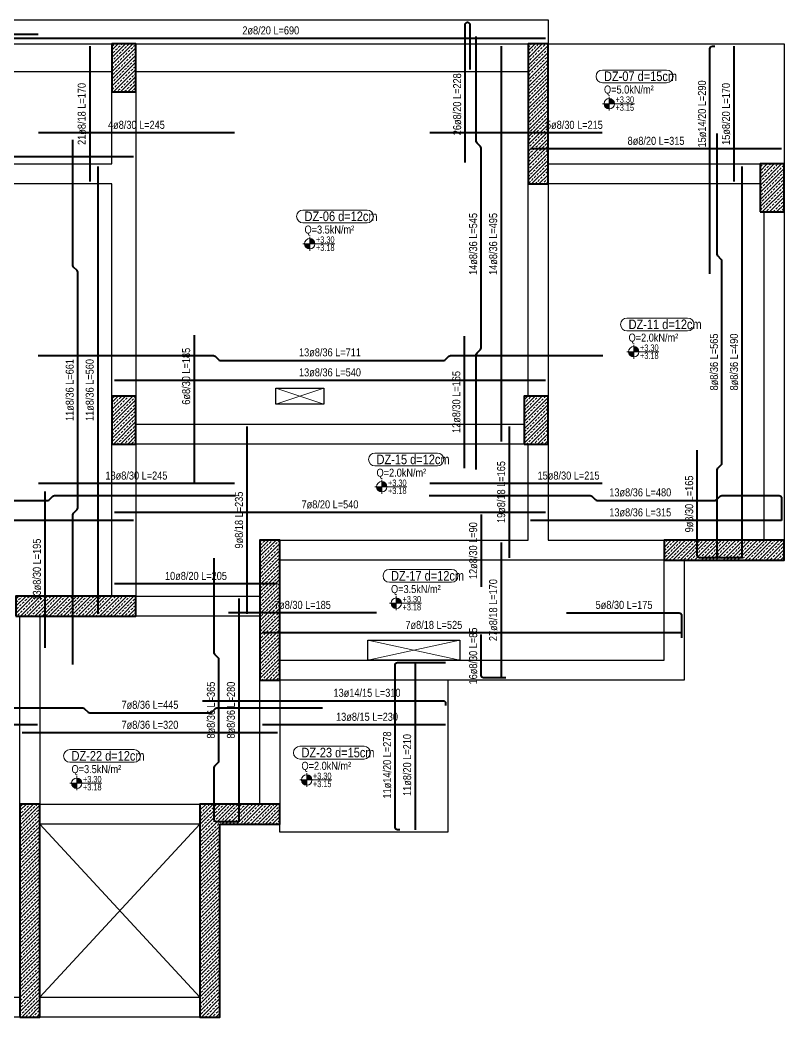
# Model space of a CAD drawing. Header units: millimetres. Extents: x 1828 to 4258, y 877 to 2582.
# Drawn here: x 3303 to 4258, y 1299 to 2545 of the extents above; entities that cross this region are included whole.
import ezdxf
from ezdxf.enums import TextEntityAlignment as Align

# ---------------------------------------------------------------- set-up
doc = ezdxf.new("R2010")
doc.units = ezdxf.units.MM
for name, color, linetype, lineweight in [('CIZGI (BEYKENT)', 1, 'Continuous', 20), ('DONATI (BEYKENT)', 4, 'Continuous', 40), ('DONATI YAZISI (BEYKENT)', 3, 'Continuous', 20), ('DOSEME ISMI (BEYKENT)', 9, 'Continuous', 20), ('DOSEME PAFTA (BEYKENT)', 3, 'Continuous', 20), ('KALIP BOSLUK (BEYKENT)', 30, 'Continuous', 25), ('KAT SINIRI (BEYKENT)', 41, 'Continuous', 25), ('KIRIS (BEYKENT)', 2, 'Continuous', 30), ('KOLON (BEYKENT)', 3, 'Continuous', 40), ('KOT CIZGISI (BEYKENT)', 7, 'Continuous', 20), ('KOT YAZI (BEYKENT)', 7, 'Continuous', 20), ('TARAMA (BEYKENT)', 8, 'Continuous', 15), ('YUK YAZISI (BEYKENT)', 140, 'Continuous', 20)]:
    doc.layers.add(name, color=color, linetype=linetype, lineweight=lineweight)
doc.styles.add('DONATI YAZISI (BEYKENT)', font='')
doc.styles.add('YAZI (BEYKENT)', font='')
doc.styles.get('DONATI YAZISI (BEYKENT)').set_extended_font_data('Bahnschrift Light Condensed')
doc.styles.get('YAZI (BEYKENT)').set_extended_font_data('Bahnschrift Light Condensed')
pattern_1 = [(45, (-71381.1895, -21418.796), (-4.49012806, 4.49012806), []), (45, (-71376.6993, -21418.796), (-4.49012806, 4.49012806), [3.175, -1.5875])]

msp = doc.modelspace()

# ---------------------------------------------------------------- hatches: boundary and pattern name
at = {"layer": 'KOT CIZGISI (BEYKENT)', "true_color": 0x000000}
h = msp.add_hatch(color=18, dxfattribs=at)
h.dxf.hatch_style = 1
h.paths.add_polyline_path([(4039.1, 2446.5), (4039.1, 2440), (4045.6, 2440, 0.414214)])
h = msp.add_hatch(color=18, dxfattribs=at)
h.dxf.hatch_style = 1
h.paths.add_polyline_path([(4039.1, 2440), (4032.5, 2440, 0.414214), (4039.1, 2433.5)])
h = msp.add_hatch(color=18, dxfattribs=at)
h.dxf.hatch_style = 1
h.paths.add_polyline_path([(3664.7, 2271.5), (3664.7, 2265), (3671.3, 2265, 0.414214)])
h = msp.add_hatch(color=18, dxfattribs=at)
h.dxf.hatch_style = 1
h.paths.add_polyline_path([(3664.7, 2265), (3658.2, 2265, 0.414214), (3664.7, 2258.5)])
h = msp.add_hatch(color=18, dxfattribs=at)
h.dxf.hatch_style = 1
h.paths.add_polyline_path([(4069.7, 2136.5), (4069.7, 2130), (4076.3, 2130, 0.414214)])
h = msp.add_hatch(color=18, dxfattribs=at)
h.dxf.hatch_style = 1
h.paths.add_polyline_path([(4069.7, 2130), (4063.2, 2130, 0.414214), (4069.7, 2123.5)])
h = msp.add_hatch(color=18, dxfattribs=at)
h.dxf.hatch_style = 1
h.paths.add_polyline_path([(3754.7, 1961.3), (3748.2, 1961.3, 0.414214), (3754.7, 1954.7)])
h = msp.add_hatch(color=18, dxfattribs=at)
h.dxf.hatch_style = 1
h.paths.add_polyline_path([(3754.7, 1967.8), (3754.7, 1961.3), (3761.3, 1961.3, 0.414214)])
h = msp.add_hatch(color=18, dxfattribs=at)
h.dxf.hatch_style = 1
h.paths.add_polyline_path([(3772.9, 1822.4), (3772.9, 1815.8), (3779.4, 1815.8, 0.414214)])
h = msp.add_hatch(color=18, dxfattribs=at)
h.dxf.hatch_style = 1
h.paths.add_polyline_path([(3772.9, 1815.8), (3766.3, 1815.8, 0.414214), (3772.9, 1809.3)])
h = msp.add_hatch(color=18, dxfattribs=at)
h.dxf.hatch_style = 1
h.paths.add_polyline_path([(3373.5, 1597.4), (3373.5, 1590.8), (3380, 1590.8, 0.414214)])
h = msp.add_hatch(color=18, dxfattribs=at)
h.dxf.hatch_style = 1
h.paths.add_polyline_path([(3660.9, 1594.9), (3654.4, 1594.9, 0.414214), (3660.9, 1588.4)])
h = msp.add_hatch(color=18, dxfattribs=at)
h.dxf.hatch_style = 1
h.paths.add_polyline_path([(3660.9, 1601.4), (3660.9, 1594.9), (3667.4, 1594.9, 0.414214)])
h = msp.add_hatch(color=18, dxfattribs=at)
h.dxf.hatch_style = 1
h.paths.add_polyline_path([(3373.5, 1590.8), (3367, 1590.8, 0.414214), (3373.5, 1584.3)])
at = {"layer": 'TARAMA (BEYKENT)'}
h = msp.add_hatch(dxfattribs=at)
h.set_pattern_fill('ANSI33', color=256, style=0)
h.set_pattern_definition(pattern_1)
h.paths.add_polyline_path([(3417.5, 2454.7), (3447.5, 2454.7), (3447.5, 2514.7), (3417.5, 2514.7)])
h = msp.add_hatch(dxfattribs=at)
h.set_pattern_fill('ANSI33', color=256, style=0)
h.set_pattern_definition(pattern_1)
h.paths.add_polyline_path([(3937.5, 2339.7), (3962.5, 2339.7), (3962.5, 2514.7), (3937.5, 2514.7)])
h = msp.add_hatch(dxfattribs=at)
h.set_pattern_fill('ANSI33', color=256, style=0)
h.set_pattern_definition(pattern_1)
h.paths.add_polyline_path([(4227.5, 2304.7), (4257.5, 2304.7), (4257.5, 2364.7), (4227.5, 2364.7)])
h = msp.add_hatch(dxfattribs=at)
h.set_pattern_fill('ANSI33', color=256, style=0)
h.set_pattern_definition(pattern_1)
h.paths.add_polyline_path([(3417.5, 2014.7), (3447.5, 2014.7), (3447.5, 2074.7), (3417.5, 2074.7)])
h = msp.add_hatch(dxfattribs=at)
h.set_pattern_fill('ANSI33', color=256, style=0)
h.set_pattern_definition(pattern_1)
h.paths.add_polyline_path([(3932.5, 2014.7), (3962.5, 2014.7), (3962.5, 2074.7), (3932.5, 2074.7)])
h = msp.add_hatch(dxfattribs=at)
h.set_pattern_fill('ANSI33', color=256, style=0)
h.set_pattern_definition(pattern_1)
h.paths.add_polyline_path([(3602.5, 1719.7), (3627.5, 1719.7), (3627.5, 1894.7), (3602.5, 1894.7)])
h = msp.add_hatch(dxfattribs=at)
h.set_pattern_fill('ANSI33', color=256, style=0)
h.set_pattern_definition(pattern_1)
h.paths.add_polyline_path([(4107.5, 1869.7), (4257.5, 1869.7), (4257.5, 1894.7), (4107.5, 1894.7)])
h = msp.add_hatch(dxfattribs=at)
h.set_pattern_fill('ANSI33', color=256, style=0)
h.set_pattern_definition(pattern_1)
h.paths.add_polyline_path([(3297.5, 1799.7), (3447.5, 1799.7), (3447.5, 1824.7), (3297.5, 1824.7)])
h = msp.add_hatch(dxfattribs=at)
h.set_pattern_fill('ANSI33', color=256, style=0)
h.set_pattern_definition(pattern_1)
h.paths.add_polyline_path([(3302.5, 1298.7), (3327.5, 1298.7), (3327.5, 1564.7), (3302.5, 1564.7)])
h = msp.add_hatch(dxfattribs=at)
h.set_pattern_fill('ANSI33', color=256, style=0)
h.set_pattern_definition(pattern_1)
h.paths.add_polyline_path([(3552.5, 1539.7), (3627.5, 1539.7), (3627.5, 1564.7), (3527.5, 1564.7), (3527.5, 1298.7), (3552.5, 1298.7)])

# ---------------------------------------------------------------- linework, layer by layer
at = {"layer": 'CIZGI (BEYKENT)'}
for p, q in [((3622.5, 2064.7), (3682.5, 2084.7)), ((3622.5, 2084.7), (3682.5, 2064.7)), ((3737.5, 1744.7), (3852.5, 1769.7)), ((3737.5, 1769.7), (3852.5, 1744.7)), ((3327.5, 1323.7), (3527.5, 1539.7)), ((3327.5, 1539.7), (3527.5, 1323.7))]:
    msp.add_line(p, q, dxfattribs=at)
at = {"layer": 'DONATI (BEYKENT)'}
for points in [[(3858.9, 2366.7), (3858.9, 2538.7, -0.414214), (3861.9, 2541.7), (3861.9, 2541.7, -0.414214), (3864.9, 2538.7), (3864.9, 2482.7)], [(3872.9, 1982.7), (3872.9, 2126.4, -0.198912), (3873.8, 2128.5), (3878, 2132.8, 0.198912), (3878.9, 2134.9), (3878.9, 2384.4, 0.198912), (3878, 2386.5), (3873.8, 2390.8, -0.198912), (3872.9, 2392.9), (3872.9, 2523.9)], [(4164.9, 2227.4), (4164.9, 2508.7, -0.414214), (4167.9, 2511.7), (4170.9, 2511.7)], [(3368.7, 1739.4), (3368.7, 1926.4, -0.198912), (3369.6, 1928.5), (3373.9, 1932.8, 0.198912), (3374.7, 1934.9), (3374.7, 2229.4, 0.198912), (3373.9, 2231.5), (3369.6, 2235.8, -0.198912), (3368.7, 2237.9), (3368.7, 2394.9)], [(4204.9, 1872.7), (4176.9, 1872.7, -0.414214), (4173.9, 1875.7), (4173.9, 1982.4, -0.198912), (4174.8, 1984.5), (4179, 1988.8, 0.198912), (4179.9, 1990.9), (4179.9, 2243.4, 0.198912), (4179, 2245.5), (4174.8, 2249.8, -0.198912), (4173.9, 2251.9), (4173.9, 2402.9)], [(3325.3, 2125.3), (3544.3, 2125.3, -0.198912), (3546.4, 2124.4), (3550.6, 2120.2, 0.198912), (3552.8, 2119.3), (3832.3, 2119.3, 0.198912), (3834.4, 2120.2), (3838.6, 2124.4, -0.198912), (3840.8, 2125.3), (4031, 2125.3)], [(4179.9, 1872.7), (4151.9, 1872.7, -0.414214), (4148.9, 1875.7), (4148.9, 2006.9)], [(2935.5, 1950.3), (3124.3, 1950.3, -0.198912), (3126.4, 1949.5), (3130.6, 1945.2, 0.198912), (3132.8, 1944.3), (3337.3, 1944.3, 0.198912), (3339.4, 1945.2), (3343.6, 1949.5, -0.198912), (3345.8, 1950.3), (3572, 1950.3)], [(3814, 1950.3), (4015.3, 1950.3, -0.198912), (4017.4, 1949.5), (4021.6, 1945.2, 0.198912), (4023.8, 1944.3), (4171.3, 1944.3, 0.198912), (4173.4, 1945.2), (4177.6, 1949.5, -0.198912), (4179.8, 1950.3), (4251.5, 1950.3, -0.414214), (4254.5, 1947.3), (4254.5, 1919.3)], [(3576.2, 1542.7), (3548.2, 1542.7, -0.414214), (3545.2, 1545.7), (3545.2, 1610.4, -0.198912), (3546.1, 1612.5), (3550.3, 1616.8, 0.198912), (3551.2, 1618.9), (3551.2, 1745.4, 0.198912), (3550.3, 1747.5), (3546.1, 1751.8, -0.198912), (3545.2, 1753.9), (3545.2, 1872.2)], [(3985.5, 1803.7), (4126.5, 1803.7, -0.414214), (4129.5, 1800.7), (4129.5, 1772.7)], [(3909.9, 1722.7), (3881.9, 1722.7, -0.414214), (3878.9, 1725.7), (3878.9, 1776.9)], [(3777.4, 1532.7), (3774.4, 1532.7, -0.414214), (3771.4, 1535.7), (3771.4, 1738.7, -0.414214), (3774.4, 1741.7), (3834.2, 1741.7)], [(3239, 1684.9), (3381.3, 1684.9, -0.198912), (3383.4, 1684), (3387.6, 1679.8, 0.198912), (3389.8, 1678.9), (3540.3, 1678.9, 0.198912), (3542.4, 1679.8), (3546.6, 1684, -0.198912), (3548.8, 1684.9), (3680.8, 1684.9)], [(3530.8, 1693.9), (3831.5, 1693.9, -0.414214), (3834.5, 1690.9), (3834.5, 1687.9)]]:
    msp.add_lwpolyline(points, format="xyb", dxfattribs=at)
for points in [[(3325.5, 2526.6), (2125.5, 2526.6)], [(3959.5, 2521.6), (3272.5, 2521.6)], [(3389.7, 2511.7), (3389.7, 2342.7)], [(3903.9, 2511.7), (3903.9, 2017.7)], [(4194.9, 2511.7), (4194.9, 2342.7)], [(3570.5, 2403.6), (3325.8, 2403.6)], [(4030, 2403.6), (3815, 2403.6)], [(4254.5, 2383.6), (3940.5, 2383.6)], [(3444.5, 2373.6), (3030.5, 2373.6)], [(3399.7, 2361.7), (3399.7, 1802.7)], [(4204.9, 2361.7), (4204.9, 1872.7)], [(3520.2, 2150.7), (3520.2, 1966.2)], [(3857.9, 2149.7), (3857.9, 1984.7)], [(3959.5, 2094.3), (3420.5, 2094.3)], [(3586.2, 2036.7), (3586.2, 1802.7)], [(3913.9, 2036.7), (3913.9, 1872.7)], [(3570.5, 1965.3), (3325.8, 1965.3)], [(4030, 1965.3), (3815, 1965.3)], [(3333.7, 1955.4), (3333.7, 1760.2)], [(3444.5, 1919.3), (3030.5, 1919.3)], [(3959.5, 1929.3), (3420.5, 1929.3)], [(3878.9, 1926.7), (3878.9, 1836.4)], [(4254.5, 1919.3), (3940.5, 1919.3)], [(3903.9, 1891.7), (3903.9, 1722.7)], [(3624.5, 1839.9), (3420.5, 1839.9)], [(3576.2, 1821.7), (3576.2, 1542.7)], [(3748, 1803.7), (3563.3, 1803.7)], [(4129.5, 1778.7), (3605.5, 1778.7)], [(3796.4, 1741.7), (3796.4, 1532.7)], [(3324.5, 1663.9), (3030.5, 1663.9)], [(3834.5, 1663.9), (3605.5, 1663.9)], [(3624.5, 1653.9), (3305.5, 1653.9)]]:
    msp.add_lwpolyline(points, dxfattribs=at)
at = {"layer": 'DOSEME PAFTA (BEYKENT)'}
for points in [[(4030.5, 2482.1), (4110.8, 2482.1, -1), (4110.8, 2466.1), (4030.5, 2466.1, -1)], [(3656.2, 2307.1), (3736.4, 2307.1, -1), (3736.4, 2291.1), (3656.2, 2291.1, -1)], [(4061.2, 2172.1), (4137, 2172.1, -1), (4137, 2156.1), (4061.2, 2156.1, -1)], [(3746.2, 2003.4), (3824.3, 2003.4, -1), (3824.3, 1987.4), (3746.2, 1987.4, -1)], [(3764.3, 1858), (3842, 1858, -1), (3842, 1842), (3764.3, 1842, -1)], [(3365, 1633), (3445.2, 1633, -1), (3445.2, 1617), (3365, 1617, -1)], [(3652.4, 1637), (3732.6, 1637, -1), (3732.6, 1621), (3652.4, 1621, -1)]]:
    msp.add_lwpolyline(points, format="xyb", close=True, dxfattribs=at)
at = {"layer": 'KALIP BOSLUK (BEYKENT)'}
for points in [[(3622.5, 2084.7), (3682.5, 2084.7), (3682.5, 2064.7), (3622.5, 2064.7)], [(3737.5, 1769.7), (3852.5, 1769.7), (3852.5, 1744.7), (3737.5, 1744.7)], [(3327.5, 1323.7), (3527.5, 1323.7), (3527.5, 1539.7), (3327.5, 1539.7)]]:
    msp.add_lwpolyline(points, close=True, dxfattribs=at)
at = {"layer": 'KAT SINIRI (BEYKENT)'}
msp.add_lwpolyline([(2122.5, 2544.7), (3417.5, 2544.7), (3962.5, 2544.7), (3962.5, 2514.7), (4257.5, 2514.7), (4257.5, 1869.7), (4132.5, 1869.7), (4132.5, 1719.7), (3837.5, 1719.7), (3837.5, 1529.7), (3627.5, 1529.7), (3627.5, 1539.7), (3552.5, 1539.7), (3552.5, 1298.7), (3052.5, 1298.7)], dxfattribs=at)
at = {"layer": 'KIRIS (BEYKENT)'}
for p, q in [((3052.5, 2514.7), (3417.5, 2514.7)), ((3447.5, 2514.7), (3937.5, 2514.7)), ((3417.5, 2479.7), (3052.5, 2479.7)), ((3937.5, 2479.7), (3447.5, 2479.7)), ((3417.5, 2364.7), (3417.5, 2454.7)), ((3447.5, 2454.7), (3447.5, 2074.7)), ((3052.5, 2364.7), (3417.5, 2364.7)), ((3962.5, 2364.7), (4227.5, 2364.7)), ((3417.5, 2339.7), (3052.5, 2339.7)), ((3417.5, 2074.7), (3417.5, 2339.7)), ((3937.5, 2074.7), (3937.5, 2339.7)), ((4227.5, 2339.7), (3962.5, 2339.7)), ((3962.5, 2339.7), (3962.5, 2074.7)), ((4232.5, 1894.7), (4232.5, 2304.7)), ((4257.5, 2304.7), (4257.5, 1894.7)), ((3447.5, 2039.7), (3932.5, 2039.7)), ((3417.5, 1824.7), (3417.5, 2014.7)), ((3932.5, 2014.7), (3447.5, 2014.7)), ((3447.5, 2014.7), (3447.5, 1824.7)), ((3937.5, 1894.7), (3937.5, 2014.7)), ((3962.5, 2014.7), (3962.5, 1894.7)), ((3627.5, 1894.7), (3937.5, 1894.7)), ((3962.5, 1894.7), (4107.5, 1894.7)), ((4107.5, 1869.7), (3627.5, 1869.7)), ((4107.5, 1744.7), (4107.5, 1869.7)), ((4132.5, 1869.7), (4132.5, 1719.7)), ((3447.5, 1824.7), (3602.5, 1824.7)), ((3302.5, 1564.7), (3302.5, 1799.7)), ((3327.5, 1799.7), (3327.5, 1564.7)), ((3602.5, 1799.7), (3447.5, 1799.7)), ((3627.5, 1744.7), (4107.5, 1744.7)), ((3602.5, 1564.7), (3602.5, 1719.7)), ((4132.5, 1719.7), (3627.5, 1719.7)), ((3627.5, 1719.7), (3627.5, 1564.7)), ((3327.5, 1564.7), (3527.5, 1564.7)), ((3527.5, 1539.7), (3327.5, 1539.7)), ((3052.5, 1323.7), (3302.5, 1323.7)), ((3327.5, 1323.7), (3527.5, 1323.7)), ((3302.5, 1298.7), (3052.5, 1298.7)), ((3527.5, 1298.7), (3327.5, 1298.7))]:
    msp.add_line(p, q, dxfattribs=at)
at = {"layer": 'KOLON (BEYKENT)'}
for points in [[(3417.5, 2454.7), (3447.5, 2454.7), (3447.5, 2514.7), (3417.5, 2514.7)], [(3937.5, 2339.7), (3962.5, 2339.7), (3962.5, 2514.7), (3937.5, 2514.7)], [(4227.5, 2304.7), (4257.5, 2304.7), (4257.5, 2364.7), (4227.5, 2364.7)], [(3417.5, 2014.7), (3447.5, 2014.7), (3447.5, 2074.7), (3417.5, 2074.7)], [(3932.5, 2014.7), (3962.5, 2014.7), (3962.5, 2074.7), (3932.5, 2074.7)], [(3602.5, 1719.7), (3627.5, 1719.7), (3627.5, 1894.7), (3602.5, 1894.7)], [(4107.5, 1869.7), (4257.5, 1869.7), (4257.5, 1894.7), (4107.5, 1894.7)], [(3297.5, 1799.7), (3447.5, 1799.7), (3447.5, 1824.7), (3297.5, 1824.7)], [(3302.5, 1298.7), (3327.5, 1298.7), (3327.5, 1564.7), (3302.5, 1564.7)], [(3552.5, 1539.7), (3627.5, 1539.7), (3627.5, 1564.7), (3527.5, 1564.7), (3527.5, 1298.7), (3552.5, 1298.7)]]:
    msp.add_lwpolyline(points, close=True, dxfattribs=at)
at = {"layer": 'KOT CIZGISI (BEYKENT)'}
for p, q in [((4039.1, 2448.7), (4039.1, 2431.3)), ((4030.4, 2440), (4070.4, 2440)), ((3664.7, 2273.7), (3664.7, 2256.3)), ((3656, 2265), (3696, 2265)), ((4069.7, 2138.7), (4069.7, 2121.3)), ((4061, 2130), (4101, 2130)), ((3754.7, 1970), (3754.7, 1952.6)), ((3746, 1961.3), (3786, 1961.3)), ((3772.9, 1824.5), (3772.9, 1807.2)), ((3764.2, 1815.8), (3804.2, 1815.8)), ((3373.5, 1599.5), (3373.5, 1582.1)), ((3652.2, 1594.9), (3692.2, 1594.9)), ((3660.9, 1603.6), (3660.9, 1586.2)), ((3364.8, 1590.8), (3404.8, 1590.8))]:
    msp.add_line(p, q, dxfattribs=at)
for centre in [(4039.1, 2440), (3664.7, 2265), (4069.7, 2130), (3754.7, 1961.3), (3772.9, 1815.8), (3373.5, 1590.8), (3660.9, 1594.9)]:
    msp.add_circle(centre, 6.52, dxfattribs=at)

# ---------------------------------------------------------------- texts
at = {"layer": 'DONATI YAZISI (BEYKENT)', "style": 'DONATI YAZISI (BEYKENT)'}
for s, p in [('2ø8/20 L=690', (3616, 2531.6)), ('4ø8/30 L=245', (3448.1, 2413.6)), ('5ø8/30 L=215', (3995.5, 2413.6)), ('8ø8/20 L=315', (4097.5, 2393.6)), ('13ø8/36 L=711', (3690, 2129.3)), ('13ø8/36 L=540', (3690, 2104.3)), ('18ø8/30 L=245', (3448.1, 1975.3)), ('15ø8/30 L=215', (3988.2, 1975.3)), ('13ø8/36 L=480', (4077.8, 1954.3)), ('7ø8/20 L=540', (3690, 1939.3)), ('13ø8/36 L=315', (4077.8, 1929.3)), ('10ø8/20 L=205', (3522.5, 1849.9)), ('7ø8/30 L=185', (3655.6, 1813.7)), ('5ø8/30 L=175', (4057.5, 1813.7)), ('7ø8/18 L=525', (3819.8, 1788.7)), ('13ø14/15 L=310', (3736.3, 1703.9)), ('7ø8/36 L=445', (3465, 1688.9)), ('13ø8/15 L=230', (3736.3, 1673.9)), ('7ø8/36 L=320', (3465, 1663.9))]:
    msp.add_text(s, height=10, dxfattribs=at).set_placement(p, align=Align.MIDDLE_CENTER)
for s, p in [('26ø8/20 L=228', (3848.9, 2439.3)), ('15ø14/20 L=290', (4154.9, 2427.2)), ('21ø8/18 L=170', (3379.7, 2427.2)), ('15ø8/20 L=170', (4184.9, 2427.2)), ('14ø8/36 L=545', (3868.9, 2264.7)), ('14ø8/36 L=495', (3893.9, 2264.7)), ('8ø8/36 L=565', (4169.9, 2117.2)), ('8ø8/36 L=490', (4194.9, 2117.2)), ('6ø8/30 L=185', (3510.2, 2099.4)), ('11ø8/36 L=661', (3364.7, 2082.2)), ('11ø8/36 L=560', (3389.7, 2082.2)), ('12ø8/30 L=165', (3847.9, 2067.2)), ('19ø8/18 L=165', (3903.9, 1954.7)), ('9ø8/30 L=165', (4138.9, 1939.8)), ('9ø8/18 L=235', (3576.2, 1919.7)), ('12ø8/30 L=90', (3868.9, 1881.5)), ('13ø8/30 L=195', (3323.7, 1857.8)), ('27ø8/18 L=170', (3893.9, 1807.2)), ('16ø8/30 L=85', (3868.9, 1749.8)), ('8ø8/36 L=365', (3541.2, 1682.2)), ('8ø8/36 L=280', (3566.2, 1682.2)), ('11ø14/20 L=278', (3761.4, 1613.6)), ('11ø8/20 L=210', (3786.4, 1613.6))]:
    msp.add_text(s, height=10, rotation=90, dxfattribs=at).set_placement(p, align=Align.MIDDLE_CENTER)
at = {"layer": 'DOSEME ISMI (BEYKENT)', "style": 'YAZI (BEYKENT)'}
for s, p in [('DZ-07 d=15cm', (4032.5, 2464.7)), ('DZ-06 d=12cm', (3658.2, 2289.7)), ('DZ-11 d=12cm', (4063.2, 2154.7)), ('DZ-15 d=12cm', (3748.2, 1985.9)), ('DZ-17 d=12cm', (3766.3, 1840.5)), ('DZ-23 d=15cm', (3654.4, 1619.6)), ('DZ-22 d=12cm', (3367, 1615.5))]:
    msp.add_text(s, height=12, dxfattribs=at).set_placement(p, align=Align.BOTTOM_LEFT)
at = {"layer": 'KOT YAZI (BEYKENT)', "style": 'YAZI (BEYKENT)'}
for s, p in [('+3.30', (4046.9, 2438.7)), ('+3.15', (4046.9, 2428.7)), ('+3.30', (3672.5, 2263.7)), ('+3.18', (3672.5, 2253.7)), ('+3.30', (4077.5, 2128.7)), ('+3.18', (4077.5, 2118.7)), ('+3.30', (3762.5, 1959.9)), ('+3.18', (3762.5, 1949.9)), ('+3.30', (3780.7, 1814.5)), ('+3.18', (3780.7, 1804.5)), ('+3.30', (3381.3, 1589.5)), ('+3.30', (3668.7, 1593.6)), ('+3.18', (3381.3, 1579.5)), ('+3.15', (3668.7, 1583.6))]:
    msp.add_text(s, height=8, dxfattribs=at).set_placement(p, align=Align.BOTTOM_LEFT)
at = {"layer": 'YUK YAZISI (BEYKENT)', "style": 'YAZI (BEYKENT)'}
for s, p in [('Q=5.0kN/m²', (4032.5, 2449.7)), ('Q=3.5kN/m²', (3658.2, 2274.7)), ('Q=2.0kN/m²', (4063.2, 2139.7)), ('Q=2.0kN/m²', (3748.2, 1970.9)), ('Q=3.5kN/m²', (3766.3, 1825.5)), ('Q=3.5kN/m²', (3367, 1600.5)), ('Q=2.0kN/m²', (3654.4, 1604.6))]:
    msp.add_text(s, height=10, dxfattribs=at).set_placement(p, align=Align.BOTTOM_LEFT)

doc.saveas('drawing.dxf')
